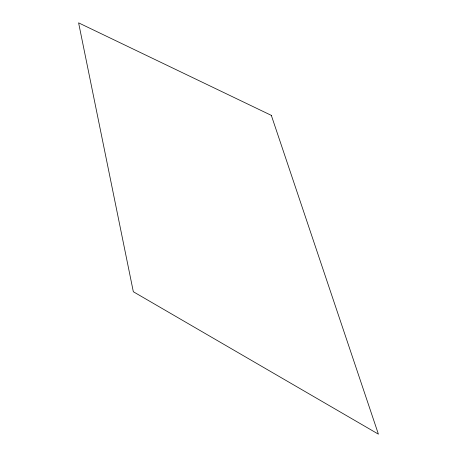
<?xml version="1.0" encoding="UTF-8"?>
<svg xmlns="http://www.w3.org/2000/svg" width="457" height="457" viewBox="0 0 457 457"><rect width="100%" height="100%" fill="white"/><g stroke="black" fill="none" stroke-linecap="round" stroke-linejoin="round"><path stroke-width="0.69" d="M271.338 115.381L78.598 22.85L133.33 291.732L378.402 434.15L271.338 115.381"/></g></svg>
